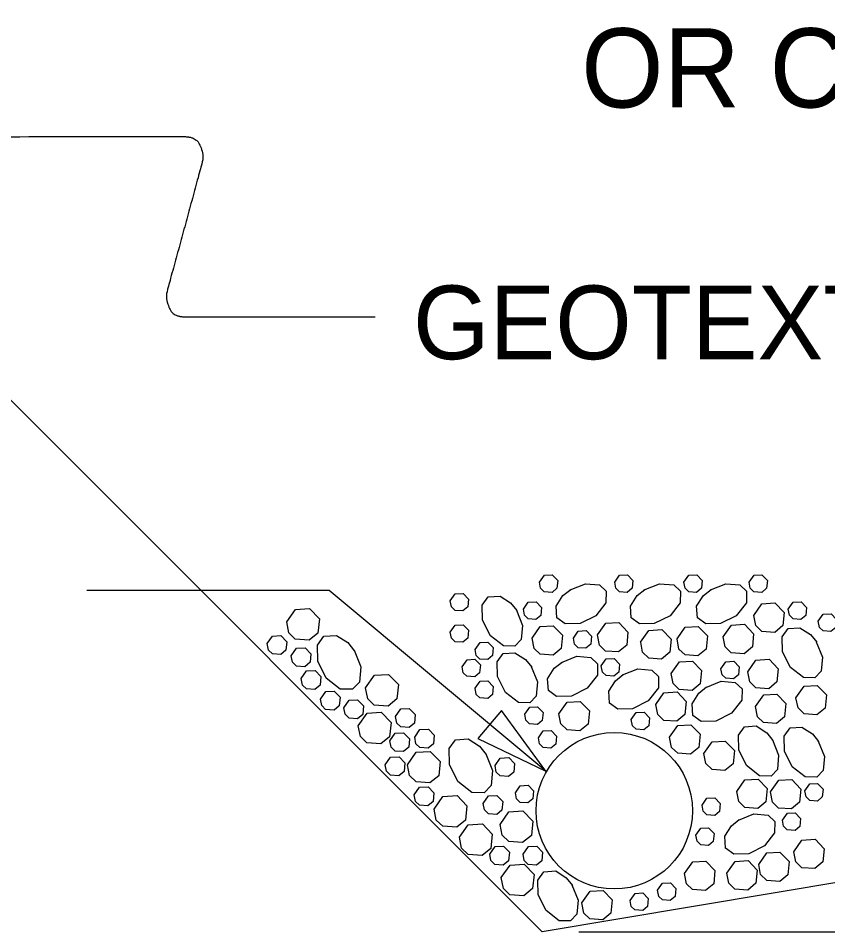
# Model space of a CAD drawing. Extents: x 0 to 575, y 0 to 300.
# Drawn here: x 190.38 to 203.21, y 61.39 to 75.87 of the extents above; entities that cross this region are included whole.
import ezdxf

# ---------------------------------------------------------------- set-up
doc = ezdxf.new("R2010")
doc.units = 0
for name, color, linetype in [('Dimension Lines CELL', 7, 'Continuous'), ('Mis Center Lines CELL', 7, 'Continuous'), ('Mis Object Lines CELL', 7, 'Continuous'), ('Sub End Bent Cap Lines', 7, 'Continuous'), ('Text CELL', 7, 'Continuous')]:
    doc.layers.add(name, color=color, linetype=linetype)

msp = doc.modelspace()

# ---------------------------------------------------------------- linework, layer by layer
at = {"layer": 'Dimension Lines CELL'}
msp.add_line((199.267, 61.389), (224.828, 61.389), dxfattribs=at)
for points in [[(198.643, 66.929), (198.721, 67.04), (198.845, 67.047), (198.932, 66.958), (198.919, 66.832), (198.843, 66.768), (198.72, 66.777), (198.662, 66.833), (198.643, 66.929)], [(199.836, 66.929), (199.914, 67.04), (200.038, 67.047), (200.125, 66.958), (200.112, 66.832), (200.035, 66.768), (199.912, 66.777), (199.855, 66.833), (199.836, 66.929)], [(200.933, 66.929), (201.011, 67.04), (201.136, 67.047), (201.222, 66.958), (201.21, 66.832), (201.133, 66.768), (201.01, 66.777), (200.952, 66.833), (200.933, 66.929)], [(201.967, 66.929), (202.045, 67.04), (202.169, 67.047), (202.256, 66.958), (202.243, 66.832), (202.166, 66.768), (202.044, 66.777), (201.986, 66.833), (201.967, 66.929)], [(199.128, 66.809), (199.371, 66.905), (199.595, 66.886), (199.701, 66.785), (199.697, 66.604), (199.536, 66.398), (199.287, 66.273), (199.053, 66.269), (198.921, 66.363), (198.908, 66.55), (199.015, 66.717), (199.138, 66.815)], [(200.305, 66.809), (200.548, 66.905), (200.772, 66.886), (200.878, 66.785), (200.874, 66.604), (200.713, 66.398), (200.464, 66.273), (200.23, 66.269), (200.097, 66.363), (200.085, 66.55), (200.192, 66.717), (200.315, 66.815)], [(201.355, 66.809), (201.598, 66.905), (201.821, 66.886), (201.927, 66.785), (201.924, 66.604), (201.763, 66.398), (201.514, 66.273), (201.279, 66.269), (201.147, 66.363), (201.135, 66.55), (201.242, 66.717), (201.365, 66.815)], [(198.745, 63.932), (195.308, 66.796), (191.468, 66.796)], [(197.229, 66.634), (197.307, 66.745), (197.432, 66.752), (197.518, 66.662), (197.506, 66.537), (197.429, 66.473), (197.306, 66.481), (197.248, 66.538), (197.229, 66.634)], [(198.277, 66.488), (198.373, 66.244), (198.354, 66.021), (198.253, 65.915), (198.072, 65.918), (197.866, 66.079), (197.741, 66.328), (197.737, 66.563), (197.831, 66.695), (198.018, 66.708), (198.185, 66.6), (198.283, 66.478)], [(198.388, 66.5), (198.466, 66.611), (198.591, 66.618), (198.678, 66.528), (198.665, 66.403), (198.588, 66.339), (198.465, 66.347), (198.407, 66.404), (198.388, 66.5)], [(202.04, 66.403), (202.17, 66.588), (202.377, 66.6), (202.521, 66.45), (202.5, 66.24), (202.372, 66.134), (202.167, 66.149), (202.071, 66.242), (202.04, 66.403)], [(202.587, 66.5), (202.665, 66.611), (202.79, 66.618), (202.876, 66.528), (202.864, 66.403), (202.787, 66.339), (202.664, 66.347), (202.606, 66.404), (202.587, 66.5)], [(194.636, 66.298), (194.776, 66.498), (194.999, 66.51), (195.155, 66.349), (195.132, 66.123), (194.994, 66.009), (194.773, 66.025), (194.67, 66.125), (194.636, 66.298)], [(203.064, 66.309), (203.142, 66.42), (203.267, 66.427), (203.353, 66.337), (203.341, 66.212), (203.264, 66.148), (203.141, 66.157), (203.083, 66.213), (203.064, 66.309)], [(197.229, 66.137), (197.307, 66.248), (197.432, 66.255), (197.518, 66.166), (197.506, 66.04), (197.429, 65.976), (197.306, 65.985), (197.248, 66.041), (197.229, 66.137)], [(198.526, 66.041), (198.656, 66.226), (198.863, 66.237), (199.007, 66.088), (198.986, 65.878), (198.858, 65.772), (198.653, 65.786), (198.557, 65.88), (198.526, 66.041)], [(199.181, 66.043), (199.259, 66.154), (199.383, 66.161), (199.47, 66.072), (199.458, 65.946), (199.381, 65.882), (199.258, 65.891), (199.2, 65.947), (199.181, 66.043)], [(199.565, 66.092), (199.695, 66.277), (199.902, 66.289), (200.046, 66.139), (200.026, 65.93), (199.897, 65.823), (199.692, 65.838), (199.596, 65.932), (199.565, 66.092)], [(200.247, 65.98), (200.377, 66.165), (200.585, 66.177), (200.729, 66.027), (200.708, 65.818), (200.58, 65.711), (200.375, 65.726), (200.279, 65.82), (200.248, 65.98)], [(200.824, 66.03), (200.954, 66.215), (201.161, 66.227), (201.306, 66.077), (201.285, 65.868), (201.156, 65.761), (200.951, 65.776), (200.855, 65.87), (200.824, 66.03)], [(201.558, 66.065), (201.688, 66.25), (201.895, 66.262), (202.039, 66.112), (202.019, 65.903), (201.89, 65.796), (201.685, 65.811), (201.589, 65.904), (201.558, 66.065)], [(203.032, 65.986), (203.128, 65.742), (203.109, 65.519), (203.008, 65.413), (202.827, 65.416), (202.621, 65.577), (202.496, 65.826), (202.492, 66.061), (202.586, 66.193), (202.773, 66.206), (202.94, 66.099), (203.038, 65.976)], [(194.327, 65.955), (194.411, 66.075), (194.545, 66.083), (194.638, 65.986), (194.625, 65.85), (194.542, 65.781), (194.409, 65.791), (194.347, 65.851), (194.327, 65.955)], [(195.705, 65.849), (195.809, 65.587), (195.788, 65.346), (195.679, 65.232), (195.484, 65.235), (195.262, 65.409), (195.128, 65.677), (195.123, 65.93), (195.225, 66.073), (195.426, 66.086), (195.606, 65.971), (195.712, 65.838)], [(194.709, 65.764), (194.793, 65.883), (194.927, 65.891), (195.02, 65.794), (195.007, 65.659), (194.924, 65.59), (194.791, 65.599), (194.729, 65.66), (194.709, 65.763)], [(197.623, 65.863), (197.701, 65.974), (197.826, 65.981), (197.912, 65.892), (197.9, 65.766), (197.823, 65.702), (197.7, 65.711), (197.642, 65.767), (197.623, 65.863)], [(198.514, 65.591), (198.61, 65.348), (198.591, 65.124), (198.49, 65.018), (198.309, 65.021), (198.103, 65.183), (197.978, 65.432), (197.974, 65.666), (198.068, 65.798), (198.255, 65.811), (198.422, 65.704), (198.52, 65.581)], [(198.992, 65.658), (199.235, 65.755), (199.458, 65.735), (199.565, 65.634), (199.561, 65.453), (199.4, 65.247), (199.151, 65.123), (198.916, 65.119), (198.784, 65.212), (198.772, 65.399), (198.879, 65.567), (199.002, 65.664)], [(197.418, 65.589), (197.496, 65.7), (197.62, 65.708), (197.707, 65.618), (197.694, 65.492), (197.617, 65.428), (197.494, 65.437), (197.436, 65.493), (197.418, 65.589)], [(199.624, 65.601), (199.702, 65.712), (199.826, 65.719), (199.913, 65.629), (199.9, 65.504), (199.824, 65.44), (199.701, 65.448), (199.643, 65.505), (199.624, 65.601)], [(200.731, 65.482), (200.861, 65.667), (201.068, 65.679), (201.213, 65.529), (201.192, 65.32), (201.064, 65.213), (200.859, 65.228), (200.762, 65.322), (200.731, 65.482)], [(201.52, 65.558), (201.598, 65.669), (201.722, 65.676), (201.809, 65.587), (201.796, 65.461), (201.719, 65.397), (201.596, 65.406), (201.538, 65.462), (201.52, 65.558)], [(201.946, 65.51), (202.076, 65.695), (202.283, 65.707), (202.427, 65.558), (202.407, 65.348), (202.278, 65.241), (202.073, 65.256), (201.977, 65.35), (201.946, 65.51)], [(194.867, 65.403), (194.951, 65.523), (195.085, 65.531), (195.179, 65.434), (195.165, 65.298), (195.082, 65.229), (194.95, 65.239), (194.887, 65.299), (194.867, 65.403)], [(195.887, 65.255), (196.028, 65.454), (196.251, 65.467), (196.407, 65.306), (196.384, 65.08), (196.246, 64.965), (196.025, 64.981), (195.921, 65.082), (195.888, 65.255)], [(199.961, 65.459), (200.204, 65.555), (200.427, 65.536), (200.533, 65.435), (200.53, 65.254), (200.369, 65.048), (200.12, 64.923), (199.885, 64.919), (199.753, 65.013), (199.741, 65.2), (199.848, 65.367), (199.971, 65.465)], [(197.623, 65.247), (197.701, 65.358), (197.826, 65.365), (197.912, 65.275), (197.9, 65.15), (197.823, 65.086), (197.7, 65.094), (197.642, 65.151), (197.623, 65.247)], [(201.282, 65.262), (201.525, 65.358), (201.748, 65.339), (201.855, 65.238), (201.851, 65.057), (201.69, 64.851), (201.441, 64.726), (201.206, 64.722), (201.074, 64.816), (201.062, 65.003), (201.169, 65.17), (201.292, 65.268)], [(202.71, 65.097), (202.84, 65.282), (203.048, 65.294), (203.192, 65.144), (203.171, 64.935), (203.043, 64.828), (202.838, 64.843), (202.742, 64.936), (202.71, 65.097)], [(195.172, 65.077), (195.256, 65.196), (195.39, 65.204), (195.483, 65.107), (195.47, 64.972), (195.387, 64.903), (195.254, 64.912), (195.192, 64.973), (195.172, 65.077)], [(200.486, 64.993), (200.616, 65.178), (200.824, 65.19), (200.968, 65.04), (200.947, 64.831), (200.819, 64.724), (200.614, 64.739), (200.518, 64.832), (200.486, 64.993)], [(202.068, 64.957), (202.198, 65.142), (202.405, 65.154), (202.55, 65.004), (202.529, 64.794), (202.401, 64.688), (202.196, 64.703), (202.099, 64.796), (202.068, 64.957)], [(195.543, 64.939), (195.627, 65.059), (195.761, 65.066), (195.855, 64.97), (195.841, 64.834), (195.758, 64.765), (195.626, 64.775), (195.564, 64.835), (195.543, 64.939)], [(198.953, 64.844), (199.083, 65.028), (199.29, 65.04), (199.434, 64.891), (199.414, 64.681), (199.285, 64.574), (199.08, 64.589), (198.984, 64.683), (198.953, 64.844)], [(195.771, 64.655), (195.911, 64.854), (196.135, 64.867), (196.29, 64.705), (196.268, 64.48), (196.13, 64.365), (195.909, 64.381), (195.805, 64.481), (195.771, 64.655)], [(196.362, 64.8), (196.446, 64.92), (196.58, 64.927), (196.673, 64.831), (196.66, 64.695), (196.577, 64.626), (196.444, 64.636), (196.382, 64.696), (196.362, 64.8)], [(198.411, 64.836), (198.489, 64.947), (198.613, 64.954), (198.7, 64.864), (198.687, 64.739), (198.61, 64.675), (198.487, 64.684), (198.429, 64.74), (198.411, 64.836)], [(200.099, 64.751), (200.177, 64.862), (200.302, 64.869), (200.388, 64.779), (200.376, 64.653), (200.299, 64.589), (200.176, 64.598), (200.118, 64.654), (200.099, 64.751)], [(196.665, 64.473), (196.749, 64.593), (196.883, 64.601), (196.976, 64.504), (196.963, 64.368), (196.88, 64.299), (196.748, 64.309), (196.685, 64.369), (196.665, 64.473)], [(198.626, 64.461), (198.704, 64.572), (198.828, 64.579), (198.915, 64.49), (198.902, 64.364), (198.825, 64.3), (198.702, 64.309), (198.645, 64.365), (198.626, 64.461)], [(200.707, 64.472), (200.837, 64.657), (201.045, 64.668), (201.189, 64.519), (201.168, 64.309), (201.04, 64.202), (200.835, 64.217), (200.739, 64.311), (200.707, 64.472)], [(202.338, 64.43), (202.435, 64.187), (202.416, 63.963), (202.315, 63.857), (202.133, 63.861), (201.927, 64.022), (201.803, 64.271), (201.799, 64.506), (201.893, 64.638), (202.08, 64.65), (202.247, 64.543), (202.345, 64.42)], [(203.063, 64.412), (203.16, 64.169), (203.14, 63.946), (203.039, 63.84), (202.858, 63.843), (202.652, 64.004), (202.528, 64.253), (202.524, 64.488), (202.617, 64.62), (202.804, 64.632), (202.972, 64.525), (203.069, 64.403)], [(196.272, 64.417), (196.356, 64.537), (196.49, 64.544), (196.584, 64.448), (196.57, 64.312), (196.487, 64.243), (196.355, 64.253), (196.292, 64.313), (196.272, 64.417)], [(197.793, 64.209), (197.897, 63.947), (197.876, 63.706), (197.768, 63.592), (197.572, 63.596), (197.35, 63.769), (197.216, 64.038), (197.212, 64.291), (197.313, 64.433), (197.514, 64.446), (197.695, 64.331), (197.8, 64.199)], [(201.251, 64.215), (201.381, 64.4), (201.588, 64.411), (201.733, 64.262), (201.712, 64.052), (201.584, 63.946), (201.379, 63.96), (201.282, 64.054), (201.251, 64.215)], [(196.199, 64.036), (196.283, 64.155), (196.418, 64.163), (196.511, 64.066), (196.497, 63.931), (196.414, 63.862), (196.282, 63.871), (196.22, 63.932), (196.199, 64.036)], [(196.549, 64.036), (196.689, 64.236), (196.913, 64.248), (197.068, 64.087), (197.046, 63.861), (196.908, 63.747), (196.687, 63.763), (196.583, 63.863), (196.549, 64.036)], [(197.939, 64.023), (198.023, 64.142), (198.157, 64.15), (198.25, 64.053), (198.237, 63.918), (198.154, 63.849), (198.021, 63.858), (197.959, 63.919), (197.939, 64.023)], [(198.261, 63.592), (198.339, 63.703), (198.464, 63.71), (198.551, 63.62), (198.538, 63.494), (198.461, 63.43), (198.338, 63.439), (198.28, 63.495), (198.262, 63.592)], [(201.771, 63.612), (201.901, 63.797), (202.109, 63.809), (202.253, 63.659), (202.232, 63.449), (202.104, 63.343), (201.899, 63.358), (201.802, 63.451), (201.771, 63.612)], [(202.306, 63.604), (202.436, 63.789), (202.643, 63.801), (202.788, 63.651), (202.767, 63.441), (202.638, 63.335), (202.434, 63.35), (202.337, 63.443), (202.306, 63.604)], [(202.85, 63.622), (202.928, 63.733), (203.052, 63.74), (203.139, 63.65), (203.127, 63.525), (203.05, 63.46), (202.927, 63.469), (202.869, 63.526), (202.85, 63.622)], [(196.659, 63.558), (196.743, 63.678), (196.877, 63.685), (196.97, 63.589), (196.957, 63.453), (196.874, 63.384), (196.741, 63.394), (196.679, 63.454), (196.659, 63.558)], [(196.974, 63.334), (197.114, 63.533), (197.337, 63.546), (197.493, 63.385), (197.47, 63.159), (197.332, 63.044), (197.111, 63.06), (197.007, 63.16), (196.974, 63.334)], [(197.751, 63.423), (197.835, 63.543), (197.969, 63.55), (198.062, 63.454), (198.049, 63.318), (197.966, 63.249), (197.833, 63.259), (197.771, 63.319), (197.751, 63.423)], [(201.221, 63.395), (201.299, 63.506), (201.423, 63.513), (201.51, 63.423), (201.498, 63.297), (201.421, 63.233), (201.298, 63.242), (201.24, 63.298), (201.221, 63.395)], [(198.019, 63.091), (198.159, 63.291), (198.382, 63.303), (198.538, 63.142), (198.515, 62.916), (198.377, 62.801), (198.156, 62.817), (198.052, 62.918), (198.019, 63.091)], [(202.495, 63.157), (202.573, 63.268), (202.697, 63.275), (202.784, 63.185), (202.771, 63.059), (202.695, 62.995), (202.572, 63.004), (202.514, 63.06), (202.495, 63.157)], [(201.8, 63.16), (202.044, 63.257), (202.267, 63.238), (202.373, 63.137), (202.37, 62.955), (202.209, 62.749), (201.96, 62.625), (201.725, 62.621), (201.593, 62.715), (201.58, 62.902), (201.687, 63.069), (201.81, 63.167)], [(197.375, 62.886), (197.515, 63.085), (197.739, 63.098), (197.894, 62.936), (197.871, 62.711), (197.733, 62.596), (197.513, 62.612), (197.409, 62.712), (197.375, 62.886)], [(201.122, 62.919), (201.2, 63.03), (201.325, 63.037), (201.411, 62.947), (201.399, 62.821), (201.322, 62.757), (201.199, 62.766), (201.141, 62.822), (201.122, 62.919)], [(202.675, 62.658), (202.805, 62.843), (203.013, 62.854), (203.157, 62.705), (203.136, 62.495), (203.008, 62.389), (202.803, 62.403), (202.707, 62.497), (202.675, 62.658)], [(197.855, 62.62), (197.939, 62.739), (198.073, 62.747), (198.167, 62.65), (198.153, 62.515), (198.07, 62.446), (197.938, 62.455), (197.875, 62.516), (197.855, 62.62)], [(198.383, 62.62), (198.467, 62.739), (198.601, 62.747), (198.694, 62.65), (198.681, 62.515), (198.598, 62.446), (198.465, 62.455), (198.403, 62.516), (198.383, 62.62)], [(202.119, 62.455), (202.249, 62.64), (202.456, 62.651), (202.601, 62.502), (202.58, 62.292), (202.452, 62.186), (202.247, 62.2), (202.15, 62.294), (202.119, 62.455)], [(198.037, 62.247), (198.177, 62.446), (198.401, 62.459), (198.557, 62.298), (198.534, 62.072), (198.396, 61.957), (198.175, 61.973), (198.071, 62.074), (198.038, 62.247)], [(200.944, 62.311), (201.074, 62.496), (201.282, 62.508), (201.426, 62.359), (201.405, 62.149), (201.277, 62.042), (201.072, 62.057), (200.975, 62.151), (200.944, 62.311)], [(201.615, 62.319), (201.745, 62.504), (201.952, 62.516), (202.097, 62.366), (202.076, 62.157), (201.947, 62.05), (201.743, 62.065), (201.646, 62.158), (201.615, 62.319)], [(199.159, 62.133), (199.256, 61.889), (199.237, 61.666), (199.136, 61.56), (198.954, 61.563), (198.748, 61.724), (198.624, 61.973), (198.62, 62.208), (198.714, 62.34), (198.901, 62.353), (199.068, 62.246), (199.166, 62.123)], [(200.517, 62.046), (200.595, 62.157), (200.72, 62.164), (200.806, 62.074), (200.794, 61.948), (200.717, 61.884), (200.594, 61.893), (200.536, 61.949), (200.517, 62.046)], [(199.316, 61.847), (199.446, 62.032), (199.653, 62.044), (199.797, 61.894), (199.777, 61.685), (199.648, 61.578), (199.443, 61.593), (199.347, 61.686), (199.316, 61.847)], [(200.08, 61.886), (200.158, 61.997), (200.283, 62.004), (200.369, 61.914), (200.357, 61.789), (200.28, 61.725), (200.157, 61.734), (200.099, 61.79), (200.08, 61.886)]]:
    msp.add_lwpolyline(points, dxfattribs=at)
msp.add_open_spline([(186.088, 73.986), (190.607, 73.99), (191.813, 73.99), (193.019, 73.99), (193.033, 73.99), (193.047, 73.989), (193.061, 73.988), (193.074, 73.987), (193.087, 73.984), (193.1, 73.982), (193.123, 73.977), (193.144, 73.969), (193.165, 73.958), (193.204, 73.937), (193.234, 73.908), (193.253, 73.867), (193.303, 73.762), (193.315, 73.648), (193.287, 73.544), (193.197, 73.217), (193.108, 72.889), (193.019, 72.562), (192.93, 72.235), (192.84, 71.908), (192.751, 71.581), (192.723, 71.476), (192.735, 71.363), (192.785, 71.257), (192.804, 71.216), (192.834, 71.188), (192.873, 71.167), (192.894, 71.155), (192.915, 71.148), (192.938, 71.143), (192.951, 71.14), (192.963, 71.138), (192.976, 71.137), (192.991, 71.136), (193.005, 71.135), (193.019, 71.135), (193.321, 71.135), (193.623, 71.135), (196.037, 71.135)], degree=3, dxfattribs=at)
at = {"layer": 'Mis Center Lines CELL'}
for p in [(171.756, 88.321), (171.756, 88.321), (219.226, 64.813)]:
    msp.add_line(p, (198.687, 61.389), dxfattribs=at)
at = {"layer": 'Sub End Bent Cap Lines'}
msp.add_lwpolyline([(198.745, 63.932), (198.039, 64.898), (197.668, 64.452)], close=True, dxfattribs=at)
at = {"layer": 'Text CELL'}
msp.add_circle((199.829, 63.307), 1.24, dxfattribs=at)

# ---------------------------------------------------------------- texts
at = {"layer": 'Mis Object Lines CELL'}
for s, height, p in [('OR CLASS VI)', 1.25542, (199.305, 74.452)), ('GEOTEXTILE', 1.1669, (196.638, 70.463))]:
    msp.add_text(s, height=height, dxfattribs=at).set_placement(p)

doc.saveas('drawing.dxf')
